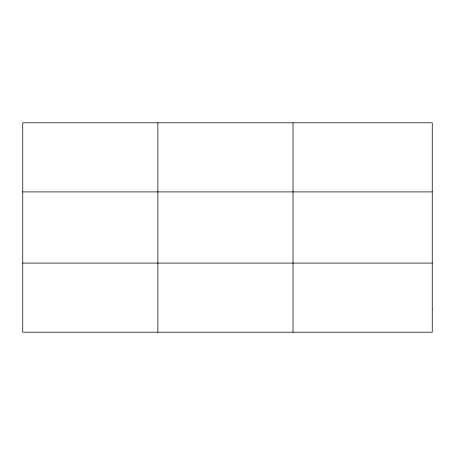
<?xml version="1.0" encoding="UTF-8"?>
<svg xmlns="http://www.w3.org/2000/svg" width="455" height="455" viewBox="0 0 455 455"><rect width="100%" height="100%" fill="white"/><g stroke="black" fill="none" stroke-linecap="round" stroke-linejoin="round"><path stroke-width="0.68" d="M157.885 122.793L157.885 332.207M293.02 122.793L293.02 332.207M22.75 191.902L432.25 191.902M22.75 263.098L432.25 263.098M432.25 309.173L432.25 332.207L22.75 332.207L22.75 122.793L432.25 122.793L432.25 309.173"/></g></svg>
